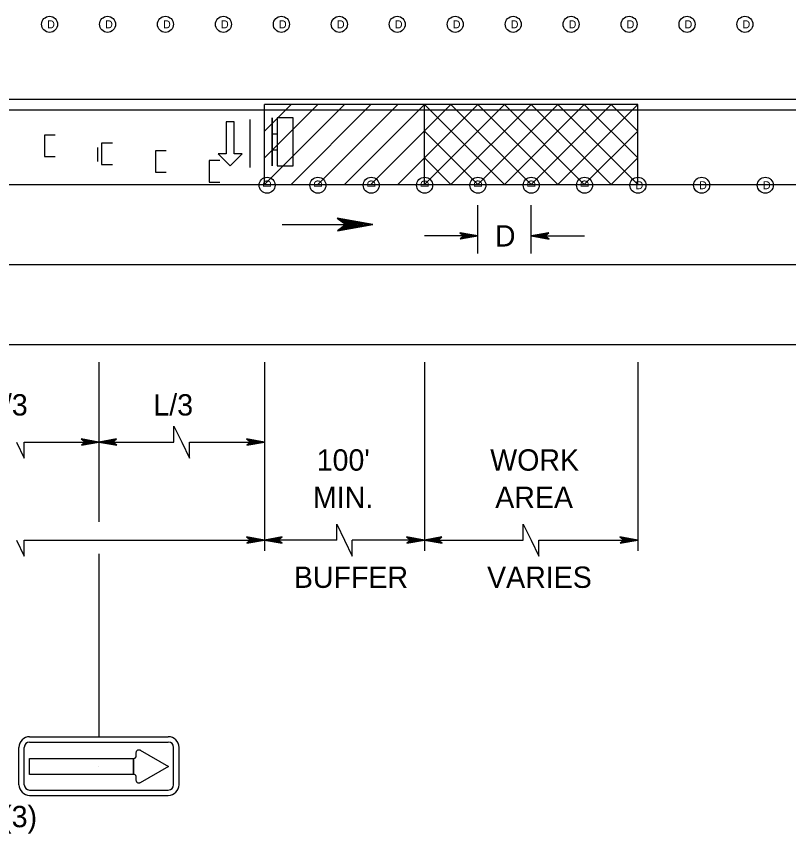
# Model space of a CAD drawing. Extents: x 499945 to 500993, y 499985 to 500645.
# Drawn here: x 500364.2 to 500508.9, y 500236.4 to 500389.5 of the extents above; entities that cross this region are included whole.
import ezdxf

# ---------------------------------------------------------------- set-up
doc = ezdxf.new("R2010")
doc.units = 0
for name, color, linetype in [('1', 7, 'Continuous'), ('24', 7, 'Continuous'), ('56', 7, 'Continuous'), ('60', 7, 'Continuous')]:
    doc.layers.add(name, color=color, linetype=linetype)

msp = doc.modelspace()

# ---------------------------------------------------------------- linework, layer by layer
at = {"layer": '1'}
for p, q in [((500062.64, 500373.95), (500873.9, 500373.95)), ((500410.71, 500357.97), (500410.71, 500372.96)), ((500410.71, 500357.97), (500425.7, 500372.96)), ((500410.71, 500362.96), (500420.7, 500372.96)), ((500410.71, 500367.96), (500415.71, 500372.96)), ((500480.66, 500372.96), (500410.71, 500372.96)), ((500415.71, 500357.97), (500430.69, 500372.96)), ((500420.7, 500357.97), (500435.69, 500372.96)), ((500425.7, 500357.97), (500440.69, 500372.96)), ((500430.69, 500357.97), (500445.68, 500372.96)), ((500435.69, 500357.97), (500450.68, 500372.96)), ((500440.69, 500357.97), (500440.69, 500372.96)), ((500440.69, 500357.97), (500455.68, 500372.96)), ((500455.68, 500357.97), (500440.69, 500372.96)), ((500445.68, 500357.97), (500460.67, 500372.96)), ((500460.67, 500357.97), (500445.68, 500372.96)), ((500450.68, 500357.97), (500465.67, 500372.96)), ((500465.67, 500357.97), (500450.68, 500372.96)), ((500455.68, 500357.97), (500470.66, 500372.96)), ((500470.66, 500357.97), (500455.68, 500372.96)), ((500460.67, 500357.97), (500475.66, 500372.96)), ((500475.66, 500357.97), (500460.67, 500372.96)), ((500465.67, 500357.97), (500480.66, 500372.96)), ((500480.66, 500357.97), (500465.67, 500372.96)), ((500480.66, 500362.96), (500470.66, 500372.96)), ((500480.66, 500367.96), (500475.66, 500372.96)), ((500480.66, 500357.97), (500480.66, 500372.96)), ((500062.64, 500371.96), (500873.9, 500371.96)), ((500408.07, 500361.18), (500408.07, 500370.18)), ((500412.13, 500370.47), (500412.13, 500361.48)), ((500412.18, 500370.5), (500412.18, 500361.5)), ((500412.13, 500367.47), (500413.13, 500367.47)), ((500450.68, 500357.97), (500440.69, 500367.96)), ((500470.66, 500357.97), (500480.66, 500367.96)), ((500412.13, 500364.48), (500413.13, 500364.48)), ((500445.68, 500357.97), (500440.69, 500362.96)), ((500475.66, 500357.97), (500480.66, 500362.96)), ((500062.64, 500357.97), (500873.9, 500357.97)), ((500410.71, 500357.97), (500480.66, 500357.97)), ((500450.71, 500345.08), (500450.71, 500354.09)), ((500460.7, 500345.08), (500460.7, 500354.09)), ((500450.71, 500348.37), (500440.72, 500348.37)), ((500460.7, 500348.37), (500470.69, 500348.37)), ((500062.64, 500342.98), (500873.9, 500342.98)), ((500062.64, 500327.99), (500873.9, 500327.99)), ((500379.73, 500324.73), (500379.73, 500294.78)), ((500410.71, 500324.73), (500410.71, 500289.39)), ((500440.69, 500324.73), (500440.69, 500289.39)), ((500480.66, 500324.73), (500480.66, 500289.39)), ((500393.78, 500309.74), (500393.78, 500312.74)), ((500393.78, 500312.74), (500395.22, 500309.74)), ((500364.25, 500309.74), (500365.69, 500306.75)), ((500365.69, 500309.74), (500379.73, 500309.74)), ((500365.69, 500306.75), (500365.69, 500309.74)), ((500379.73, 500309.74), (500393.78, 500309.74)), ((500395.22, 500309.74), (500396.66, 500306.75)), ((500396.66, 500309.74), (500410.71, 500309.74)), ((500396.66, 500306.75), (500396.66, 500309.74)), ((500424.26, 500291.39), (500424.26, 500294.38)), ((500424.26, 500294.38), (500425.7, 500291.39)), ((500459.23, 500291.39), (500459.23, 500294.38)), ((500459.23, 500294.38), (500460.67, 500291.39)), ((500364.25, 500291.39), (500365.69, 500288.39)), ((500365.69, 500291.39), (500410.71, 500291.39)), ((500365.69, 500288.39), (500365.69, 500291.39)), ((500424.26, 500291.39), (500410.71, 500291.39)), ((500425.7, 500291.39), (500427.14, 500288.39)), ((500440.69, 500291.39), (500427.14, 500291.39)), ((500427.14, 500288.39), (500427.14, 500291.39)), ((500440.69, 500291.39), (500459.23, 500291.39)), ((500460.67, 500291.39), (500462.11, 500288.39)), ((500462.11, 500291.39), (500480.66, 500291.39)), ((500462.11, 500288.39), (500462.11, 500291.39)), ((500379.73, 500288.82), (500379.73, 500254.54))]:
    msp.add_line(p, q, dxfattribs=at)
at = {"layer": '24'}
msp.add_line((500414.03, 500350.49), (500425.96, 500350.49), dxfattribs=at)
for points in [[(500431.02, 500350.49), (500424.37, 500351.66), (500425.96, 500350.49), (500424.4, 500349.33), (500431.02, 500350.49), (500430.57, 500350.47), (500424.55, 500351.57), (500426.08, 500350.47), (500424.67, 500349.42), (500430.34, 500350.45), (500430.11, 500350.49), (500424.96, 500351.4), (500426.11, 500350.47), (500424.92, 500349.57), (500430.01, 500350.49), (500429.79, 500350.45), (500425.28, 500351.27), (500426.16, 500350.49), (500425.27, 500349.67), (500429.15, 500350.45), (500428.78, 500350.45), (500425.62, 500351.1), (500426.23, 500350.5), (500425.57, 500349.84), (500428.71, 500350.49), (500428.35, 500350.51), (500425.98, 500350.91), (500426.44, 500350.45), (500425.94, 500350), (500428.03, 500350.49), (500427.69, 500350.52), (500426.27, 500350.79), (500426.5, 500350.47), (500426.11, 500350.12), (500427.52, 500350.49), (500426.59, 500350.71), (500426.72, 500350.45), (500426.32, 500350.2), (500427.29, 500350.45), (500426.67, 500350.6), (500426.93, 500350.4), (500426.64, 500350.28), (500426.93, 500350.47), (500426.78, 500350.5)], [(500450.71, 500348.37), (500447.36, 500348.96), (500448.16, 500348.37), (500447.38, 500347.79), (500450.71, 500348.37), (500450.49, 500348.36), (500447.45, 500348.92), (500448.22, 500348.36), (500447.51, 500347.83), (500450.37, 500348.35), (500450.26, 500348.37), (500447.66, 500348.83), (500448.24, 500348.36), (500447.64, 500347.91), (500450.2, 500348.37), (500450.09, 500348.35), (500447.82, 500348.76), (500448.26, 500348.37), (500447.81, 500347.96), (500449.77, 500348.35), (500449.58, 500348.35), (500447.99, 500348.68), (500448.3, 500348.38), (500447.97, 500348.04), (500449.55, 500348.37), (500449.37, 500348.38), (500448.17, 500348.58), (500448.4, 500348.35), (500448.15, 500348.12), (500449.2, 500348.37), (500449.04, 500348.39), (500448.32, 500348.52), (500448.44, 500348.36), (500448.24, 500348.18), (500448.95, 500348.37), (500448.48, 500348.48), (500448.55, 500348.35), (500448.34, 500348.22), (500448.83, 500348.35), (500448.52, 500348.43), (500448.65, 500348.33), (500448.5, 500348.27), (500448.65, 500348.36), (500448.57, 500348.38)], [(500460.7, 500348.37), (500464.05, 500347.78), (500463.25, 500348.37), (500464.03, 500348.95), (500460.7, 500348.37), (500460.92, 500348.37), (500463.96, 500347.82), (500463.19, 500348.38), (500463.9, 500348.91), (500461.04, 500348.38), (500461.16, 500348.37), (500463.75, 500347.91), (500463.17, 500348.38), (500463.77, 500348.83), (500461.21, 500348.37), (500461.32, 500348.38), (500463.59, 500347.97), (500463.15, 500348.37), (500463.6, 500348.78), (500461.64, 500348.39), (500461.83, 500348.38), (500463.42, 500348.06), (500463.11, 500348.36), (500463.45, 500348.69), (500461.86, 500348.37), (500462.04, 500348.36), (500463.24, 500348.15), (500463.01, 500348.39), (500463.26, 500348.61), (500462.21, 500348.37), (500462.38, 500348.35), (500463.1, 500348.21), (500462.98, 500348.38), (500463.17, 500348.55), (500462.46, 500348.37), (500462.93, 500348.26), (500462.86, 500348.38), (500463.07, 500348.51), (500462.58, 500348.39), (500462.89, 500348.31), (500462.76, 500348.41), (500462.91, 500348.47), (500462.76, 500348.38), (500462.84, 500348.36)], [(500379.73, 500309.74), (500376.41, 500310.33), (500377.2, 500309.74), (500376.43, 500309.16), (500379.73, 500309.74), (500379.51, 500309.74), (500376.5, 500310.29), (500377.27, 500309.74), (500376.56, 500309.21), (500379.39, 500309.73), (500379.28, 500309.74), (500376.7, 500310.2), (500377.28, 500309.74), (500376.69, 500309.28), (500379.23, 500309.74), (500379.12, 500309.73), (500376.87, 500310.13), (500377.31, 500309.74), (500376.86, 500309.34), (500378.8, 500309.73), (500378.61, 500309.73), (500377.04, 500310.05), (500377.34, 500309.75), (500377.01, 500309.42), (500378.58, 500309.74), (500378.4, 500309.75), (500377.22, 500309.96), (500377.44, 500309.73), (500377.2, 500309.5), (500378.24, 500309.74), (500378.07, 500309.76), (500377.36, 500309.9), (500377.48, 500309.74), (500377.28, 500309.56), (500377.98, 500309.74), (500377.52, 500309.85), (500377.59, 500309.73), (500377.38, 500309.6), (500377.87, 500309.73), (500377.56, 500309.8), (500377.69, 500309.7), (500377.54, 500309.64), (500377.69, 500309.74), (500377.61, 500309.75)], [(500379.73, 500309.74), (500383.06, 500309.16), (500382.26, 500309.74), (500383.04, 500310.32), (500379.73, 500309.74), (500379.95, 500309.75), (500382.96, 500309.2), (500382.2, 500309.75), (500382.91, 500310.28), (500380.07, 500309.76), (500380.18, 500309.74), (500382.76, 500309.28), (500382.18, 500309.75), (500382.78, 500310.2), (500380.23, 500309.74), (500380.35, 500309.76), (500382.6, 500309.35), (500382.16, 500309.74), (500382.61, 500310.15), (500380.67, 500309.76), (500380.85, 500309.76), (500382.43, 500309.44), (500382.12, 500309.73), (500382.46, 500310.06), (500380.89, 500309.74), (500381.06, 500309.73), (500382.25, 500309.53), (500382.02, 500309.76), (500382.27, 500309.99), (500381.23, 500309.74), (500381.4, 500309.73), (500382.11, 500309.59), (500381.99, 500309.75), (500382.18, 500309.93), (500381.48, 500309.74), (500381.95, 500309.63), (500381.88, 500309.76), (500382.08, 500309.89), (500381.6, 500309.76), (500381.9, 500309.68), (500381.78, 500309.78), (500381.92, 500309.84), (500381.78, 500309.75), (500381.85, 500309.73)], [(500410.71, 500309.74), (500407.39, 500310.33), (500408.18, 500309.74), (500407.4, 500309.16), (500410.71, 500309.74), (500410.49, 500309.74), (500407.48, 500310.29), (500408.24, 500309.74), (500407.54, 500309.21), (500410.37, 500309.73), (500410.26, 500309.74), (500407.68, 500310.2), (500408.26, 500309.74), (500407.66, 500309.28), (500410.21, 500309.74), (500410.1, 500309.73), (500407.84, 500310.13), (500408.28, 500309.74), (500407.84, 500309.34), (500409.78, 500309.73), (500409.59, 500309.73), (500408.01, 500310.05), (500408.32, 500309.75), (500407.99, 500309.42), (500409.56, 500309.74), (500409.38, 500309.75), (500408.19, 500309.96), (500408.42, 500309.73), (500408.17, 500309.5), (500409.22, 500309.74), (500409.05, 500309.76), (500408.34, 500309.9), (500408.45, 500309.74), (500408.26, 500309.56), (500408.96, 500309.74), (500408.5, 500309.85), (500408.56, 500309.73), (500408.36, 500309.6), (500408.84, 500309.73), (500408.54, 500309.8), (500408.67, 500309.7), (500408.52, 500309.64), (500408.67, 500309.74), (500408.59, 500309.75)], [(500410.71, 500291.39), (500407.39, 500291.97), (500408.18, 500291.39), (500407.4, 500290.81), (500410.71, 500291.39), (500410.49, 500291.38), (500407.48, 500291.93), (500408.24, 500291.38), (500407.54, 500290.85), (500410.37, 500291.37), (500410.26, 500291.39), (500407.68, 500291.85), (500408.26, 500291.38), (500407.66, 500290.93), (500410.21, 500291.39), (500410.1, 500291.37), (500407.84, 500291.78), (500408.28, 500291.39), (500407.84, 500290.98), (500409.78, 500291.37), (500409.59, 500291.37), (500408.01, 500291.69), (500408.32, 500291.4), (500407.99, 500291.07), (500409.56, 500291.39), (500409.38, 500291.4), (500408.19, 500291.6), (500408.42, 500291.37), (500408.17, 500291.14), (500409.22, 500291.39), (500409.05, 500291.4), (500408.34, 500291.54), (500408.45, 500291.38), (500408.26, 500291.2), (500408.96, 500291.39), (500408.5, 500291.5), (500408.56, 500291.37), (500408.36, 500291.24), (500408.84, 500291.37), (500408.54, 500291.45), (500408.67, 500291.35), (500408.52, 500291.29), (500408.67, 500291.38), (500408.59, 500291.4)], [(500410.71, 500291.39), (500414.03, 500290.8), (500413.24, 500291.39), (500414.02, 500291.97), (500410.71, 500291.39), (500410.93, 500291.39), (500413.94, 500290.84), (500413.18, 500291.39), (500413.88, 500291.92), (500411.05, 500291.4), (500411.16, 500291.39), (500413.74, 500290.93), (500413.16, 500291.39), (500413.76, 500291.85), (500411.21, 500291.39), (500411.32, 500291.4), (500413.58, 500291), (500413.14, 500291.39), (500413.58, 500291.79), (500411.64, 500291.4), (500411.83, 500291.4), (500413.41, 500291.08), (500413.1, 500291.38), (500413.43, 500291.71), (500411.86, 500291.39), (500412.04, 500291.38), (500413.23, 500291.17), (500413, 500291.4), (500413.25, 500291.63), (500412.2, 500291.39), (500412.37, 500291.37), (500413.08, 500291.23), (500412.97, 500291.39), (500413.16, 500291.57), (500412.46, 500291.39), (500412.92, 500291.28), (500412.86, 500291.4), (500413.06, 500291.53), (500412.58, 500291.4), (500412.88, 500291.33), (500412.75, 500291.43), (500412.9, 500291.49), (500412.75, 500291.39), (500412.83, 500291.38)], [(500410.71, 500291.39), (500414.03, 500290.8), (500413.24, 500291.39), (500414.02, 500291.97), (500410.71, 500291.39), (500410.93, 500291.39), (500413.94, 500290.84), (500413.18, 500291.39), (500413.88, 500291.92), (500411.05, 500291.4), (500411.16, 500291.39), (500413.74, 500290.93), (500413.16, 500291.39), (500413.76, 500291.85), (500411.21, 500291.39), (500411.32, 500291.4), (500413.58, 500291), (500413.14, 500291.39), (500413.58, 500291.79), (500411.64, 500291.4), (500411.83, 500291.4), (500413.41, 500291.08), (500413.1, 500291.38), (500413.43, 500291.71), (500411.86, 500291.39), (500412.04, 500291.38), (500413.23, 500291.17), (500413, 500291.4), (500413.25, 500291.63), (500412.2, 500291.39), (500412.37, 500291.37), (500413.08, 500291.23), (500412.97, 500291.39), (500413.16, 500291.57), (500412.46, 500291.39), (500412.92, 500291.28), (500412.86, 500291.4), (500413.06, 500291.53), (500412.58, 500291.4), (500412.88, 500291.33), (500412.75, 500291.43), (500412.9, 500291.49), (500412.75, 500291.39), (500412.83, 500291.38)], [(500440.69, 500291.39), (500437.36, 500291.97), (500438.16, 500291.39), (500437.38, 500290.81), (500440.69, 500291.39), (500440.47, 500291.38), (500437.46, 500291.93), (500438.22, 500291.38), (500437.51, 500290.85), (500440.35, 500291.37), (500440.24, 500291.39), (500437.66, 500291.85), (500438.24, 500291.38), (500437.64, 500290.93), (500440.19, 500291.39), (500440.08, 500291.37), (500437.82, 500291.78), (500438.26, 500291.39), (500437.81, 500290.98), (500439.75, 500291.37), (500439.57, 500291.37), (500437.99, 500291.69), (500438.3, 500291.4), (500437.97, 500291.07), (500439.53, 500291.39), (500439.36, 500291.4), (500438.17, 500291.6), (500438.4, 500291.37), (500438.15, 500291.14), (500439.19, 500291.39), (500439.03, 500291.4), (500438.31, 500291.54), (500438.43, 500291.38), (500438.24, 500291.2), (500438.94, 500291.39), (500438.47, 500291.5), (500438.54, 500291.37), (500438.34, 500291.24), (500438.82, 500291.37), (500438.52, 500291.45), (500438.64, 500291.35), (500438.5, 500291.29), (500438.64, 500291.38), (500438.57, 500291.4)], [(500440.69, 500291.39), (500444.01, 500290.8), (500443.22, 500291.39), (500443.99, 500291.97), (500440.69, 500291.39), (500440.91, 500291.39), (500443.92, 500290.84), (500443.15, 500291.39), (500443.86, 500291.92), (500441.03, 500291.4), (500441.14, 500291.39), (500443.72, 500290.93), (500443.14, 500291.39), (500443.73, 500291.85), (500441.19, 500291.39), (500441.3, 500291.4), (500443.55, 500291), (500443.11, 500291.39), (500443.56, 500291.79), (500441.62, 500291.4), (500441.81, 500291.4), (500443.39, 500291.08), (500443.08, 500291.38), (500443.41, 500291.71), (500441.84, 500291.39), (500442.02, 500291.38), (500443.2, 500291.17), (500442.98, 500291.4), (500443.22, 500291.63), (500442.18, 500291.39), (500442.35, 500291.37), (500443.06, 500291.23), (500442.94, 500291.39), (500443.14, 500291.57), (500442.44, 500291.39), (500442.9, 500291.28), (500442.83, 500291.4), (500443.04, 500291.53), (500442.55, 500291.4), (500442.86, 500291.33), (500442.73, 500291.43), (500442.88, 500291.49), (500442.73, 500291.39), (500442.81, 500291.38)], [(500480.66, 500291.39), (500477.33, 500291.97), (500478.13, 500291.39), (500477.35, 500290.81), (500480.66, 500291.39), (500480.44, 500291.38), (500477.43, 500291.93), (500478.19, 500291.38), (500477.48, 500290.85), (500480.32, 500291.37), (500480.21, 500291.39), (500477.63, 500291.85), (500478.21, 500291.38), (500477.61, 500290.93), (500480.16, 500291.39), (500480.04, 500291.37), (500477.79, 500291.78), (500478.23, 500291.39), (500477.78, 500290.98), (500479.72, 500291.37), (500479.54, 500291.37), (500477.96, 500291.69), (500478.27, 500291.4), (500477.93, 500291.07), (500479.5, 500291.39), (500479.33, 500291.4), (500478.14, 500291.6), (500478.37, 500291.37), (500478.12, 500291.14), (500479.16, 500291.39), (500479, 500291.4), (500478.28, 500291.54), (500478.4, 500291.38), (500478.21, 500291.2), (500478.91, 500291.39), (500478.44, 500291.5), (500478.51, 500291.37), (500478.31, 500291.24), (500478.79, 500291.37), (500478.49, 500291.45), (500478.61, 500291.35), (500478.47, 500291.29), (500478.61, 500291.38), (500478.54, 500291.4)]]:
    msp.add_lwpolyline(points, dxfattribs=at)
at = {"layer": '56'}
for p, q in [((500379.43, 500364.92), (500379.43, 500362.27)), ((500366.74, 500254.54), (500392.72, 500254.54)), ((500366.74, 500253.54), (500392.72, 500253.54)), ((500364.74, 500245.55), (500364.74, 500252.54)), ((500365.74, 500245.55), (500365.74, 500252.54)), ((500393.72, 500245.55), (500393.72, 500252.54)), ((500394.72, 500245.55), (500394.72, 500252.54)), ((500366.74, 500244.55), (500392.72, 500244.55)), ((500366.74, 500243.55), (500392.72, 500243.55))]:
    msp.add_line(p, q, dxfattribs=at)
for points in [[(500404.3, 500361.48), (500406.55, 500363.73), (500405.05, 500363.73), (500405.05, 500369.73), (500403.55, 500369.73), (500403.55, 500363.73), (500402.05, 500363.73), (500404.3, 500361.48)], [(500371.53, 500367.21), (500369.53, 500367.21), (500369.53, 500365.21), (500369.53, 500363.21), (500371.53, 500363.21)], [(500382.23, 500365.71), (500380.23, 500365.71), (500380.23, 500363.71), (500380.23, 500361.71), (500382.23, 500361.71)], [(500392.31, 500364.33), (500390.31, 500364.33), (500390.31, 500362.33), (500390.31, 500360.33), (500392.31, 500360.33)], [(500402.38, 500362.46), (500400.38, 500362.46), (500400.38, 500360.46), (500400.38, 500358.46), (500402.38, 500358.46)]]:
    msp.add_lwpolyline(points, dxfattribs=at)
for centre in [(500370.47, 500388), (500381.33, 500388), (500392.18, 500388), (500403.04, 500388), (500413.9, 500388), (500424.76, 500388), (500435.61, 500388), (500446.47, 500388), (500457.33, 500388), (500468.18, 500388), (500479.04, 500388), (500489.9, 500388), (500500.75, 500388), (500480.71, 500357.86), (500492.64, 500357.86), (500504.57, 500357.86)]:
    msp.add_circle(centre, 1.5, dxfattribs=at)
for centre, radius, start, end in [((500366.74, 500252.54), 2, 90, 180), ((500366.74, 500252.54), 0.999, 90, 180), ((500392.72, 500252.54), 2, 0, 90), ((500392.72, 500252.54), 0.999, 0, 90), ((500366.74, 500245.55), 2, 180, 270), ((500366.74, 500245.55), 0.999, 180, 270), ((500392.72, 500245.55), 2, 270, 0), ((500392.72, 500245.55), 0.999, 270, 0)]:
    msp.add_arc(centre, radius, start, end, dxfattribs=at)
for centre in [(500411.22, 500357.86), (500420.75, 500357.86), (500430.74, 500357.86), (500440.74, 500357.86), (500450.73, 500357.86), (500460.72, 500357.86), (500470.71, 500357.86)]:
    msp.add_ellipse(centre, major_axis=(0, 1.5), ratio=0.999998, dxfattribs=at)
at = {"layer": '60'}
for p, q in [((500412.13, 500370.47), (500412.13, 500370.47)), ((500379.73, 500248.97), (500379.73, 500248.97))]:
    msp.add_line(p, q, dxfattribs=at)
for points in [[(500413.13, 500370.47), (500413.13, 500361.48), (500416.13, 500361.48), (500416.13, 500370.47)], [(500404.3, 500361.48), (500406.55, 500363.73), (500405.05, 500363.73), (500405.05, 500369.73), (500403.55, 500369.73), (500403.55, 500363.73), (500402.05, 500363.73)], [(500392.78, 500248.97), (500387.47, 500245.91), (500387.41, 500245.88), (500387.34, 500245.86), (500387.26, 500245.84), (500387.18, 500245.84), (500387.07, 500245.86), (500386.95, 500245.92), (500386.89, 500245.96), (500386.85, 500246), (500386.79, 500246.09), (500386.75, 500246.17), (500386.73, 500246.23), (500386.72, 500246.34), (500386.72, 500246.98), (500386.71, 500247.08), (500386.69, 500247.15), (500386.66, 500247.2), (500386.62, 500247.27), (500386.57, 500247.33), (500386.52, 500247.38), (500386.48, 500247.4), (500386.4, 500247.44), (500386.32, 500247.47), (500386.22, 500247.48), (500386.22, 500250.47), (500386.36, 500250.49), (500386.44, 500250.53), (500386.5, 500250.56), (500386.57, 500250.61), (500386.62, 500250.67), (500386.66, 500250.75), (500386.69, 500250.8), (500386.72, 500250.97), (500386.72, 500251.61), (500386.73, 500251.73), (500386.76, 500251.81), (500386.82, 500251.9), (500386.86, 500251.96), (500386.95, 500252.03), (500387.03, 500252.07), (500387.12, 500252.1), (500387.23, 500252.11), (500387.37, 500252.08), (500387.42, 500252.06), (500387.47, 500252.04)], [(500386.22, 500247.48), (500366.68, 500247.48), (500366.68, 500250.47), (500386.22, 500250.47)]]:
    msp.add_lwpolyline(points, close=True, dxfattribs=at)
for centre in [(500370.47, 500388), (500381.33, 500388), (500392.18, 500388), (500403.04, 500388), (500413.9, 500388), (500424.76, 500388), (500435.61, 500388), (500446.47, 500388), (500457.33, 500388), (500468.18, 500388), (500479.04, 500388), (500489.9, 500388), (500500.75, 500388), (500480.71, 500357.86), (500492.64, 500357.86), (500504.57, 500357.86)]:
    msp.add_circle(centre, 1.5, dxfattribs=at)
for centre in [(500411.22, 500357.86), (500420.75, 500357.86), (500430.74, 500357.86), (500440.74, 500357.86), (500450.73, 500357.86), (500460.72, 500357.86), (500470.71, 500357.86)]:
    msp.add_ellipse(centre, major_axis=(0, 1.5), ratio=0.999998, dxfattribs=at)

# ---------------------------------------------------------------- texts
at = {"layer": '1'}
for s, p in [('D', (500453.9, 500346.37)), ('L/3', (500358.94, 500314.71)), ('L/3', (500389.92, 500314.71)), ("100'", (500420.52, 500304.38)), ('WORK', (500453.03, 500304.38)), ('MIN.', (500419.81, 500297.38)), ('AREA', (500453.97, 500297.38)), ('BUFFER', (500416.24, 500282.42)), ('VARIES', (500452.44, 500282.42)), ('W1-6, 48" x 24" (3)', (500323.01, 500237.58))]:
    msp.add_text(s, height=4, dxfattribs=at).set_placement(p)
at = {"layer": '56'}
for p in [(500370.01, 500387.25), (500380.87, 500387.25), (500391.72, 500387.25), (500402.58, 500387.25), (500413.44, 500387.25), (500424.3, 500387.25), (500435.15, 500387.25), (500446.01, 500387.25), (500456.87, 500387.25), (500467.72, 500387.25), (500478.58, 500387.25), (500489.44, 500387.25), (500500.29, 500387.25), (500480.25, 500357.11), (500492.18, 500357.11), (500504.11, 500357.11)]:
    msp.add_text('D', height=1.5, dxfattribs=at).set_placement(p)
for p in [(500411.97, 500357.4), (500421.5, 500357.4), (500431.49, 500357.4), (500441.49, 500357.4), (500451.48, 500357.4), (500461.47, 500357.4), (500471.46, 500357.4)]:
    msp.add_text('D', height=1.5, rotation=90, dxfattribs=at).set_placement(p)

doc.saveas('drawing.dxf')
